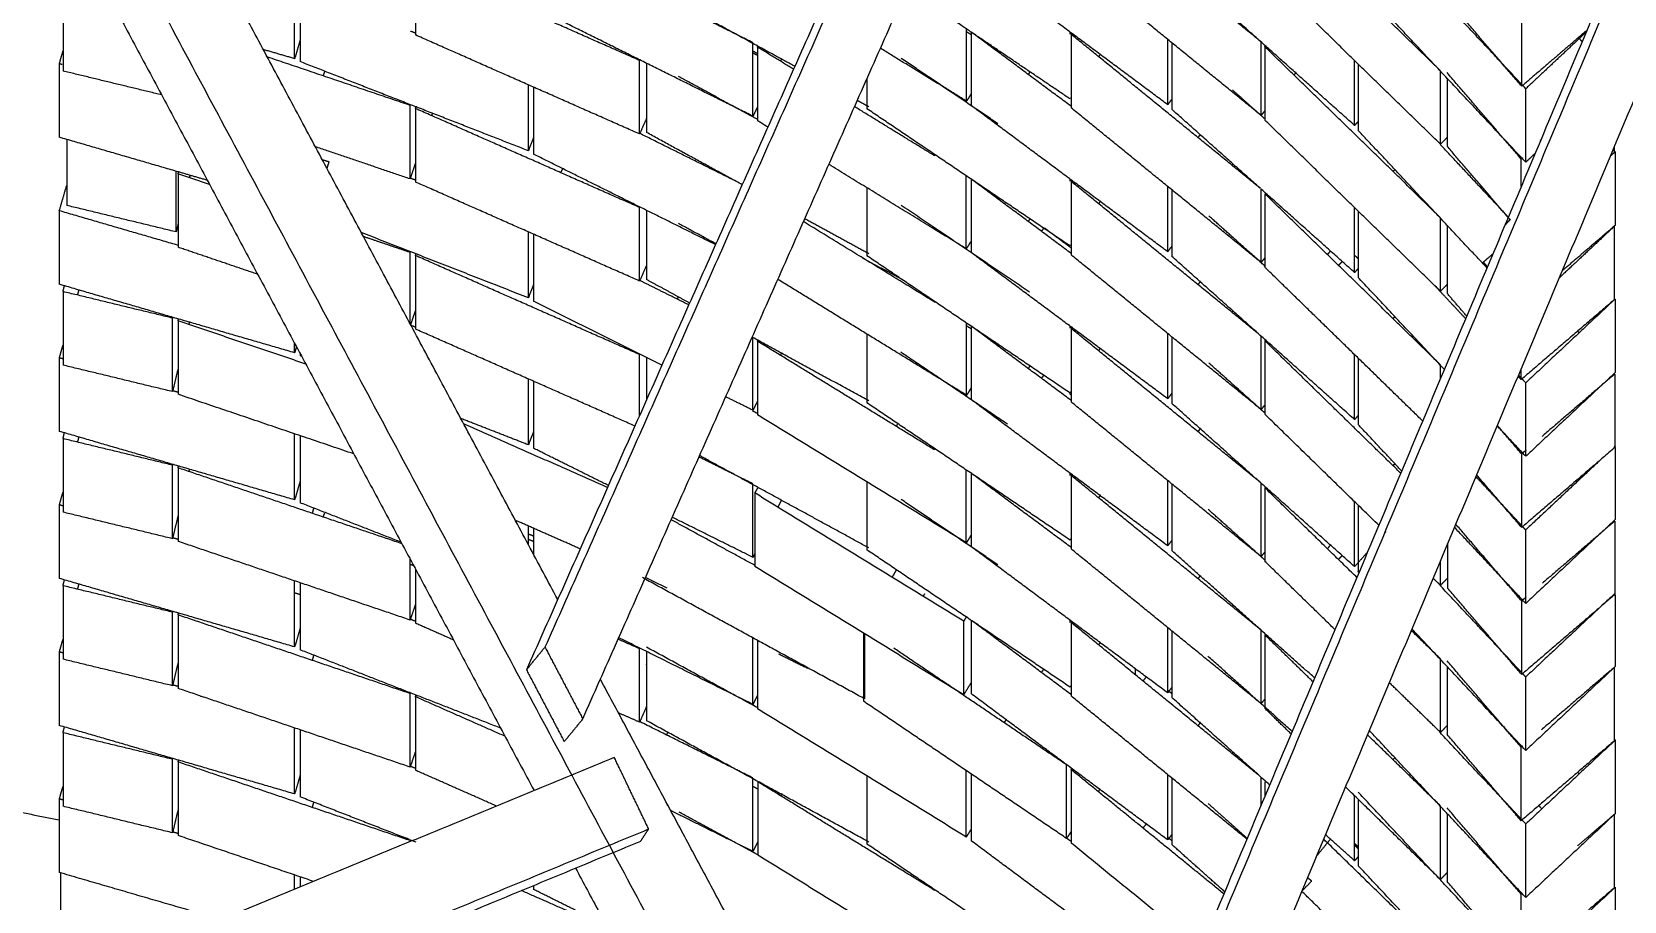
# Model space of a CAD drawing. Header units: millimetres. Extents: x 507.9 to 541, y 40.2 to 69.3.
# Drawn here: x 516.027 to 517.327, y 47.672 to 48.381 of the extents above; entities that cross this region are included whole.
import ezdxf

# ---------------------------------------------------------------- set-up
doc = ezdxf.new("R2010")
doc.units = ezdxf.units.MM
doc.layers.add('Make2D$Visible$Curves', color=7, linetype='Continuous', true_color=0x000000)

msp = doc.modelspace()

# ---------------------------------------------------------------- linework, layer by layer
at = {"layer": 'Make2D$Visible$Curves', "color": 18, "lineweight": -3, "true_color": 0x000000}
for points in [[(517.88894, 48.23573), (517.55527, 49.08822), (517.2216, 49.94071)], [(517.25416, 49.9427), (517.59285, 49.07708), (517.93154, 48.21146)], [(517.85553, 48.25064), (517.53086, 49.08013), (517.20619, 49.90962)], [(516.87486, 48.84277), (516.66053, 48.36086), (516.4462, 47.87895)], [(516.85993, 48.82469), (516.6455, 48.34255), (516.43107, 47.86041)], [(516.47704, 47.82037), (516.69748, 48.31706), (516.91791, 48.81375)], [(516.4566, 47.9178), (516.26509, 48.27551), (516.07359, 48.63321)], [(517.37052, 48.54102), (517.09604, 47.88822), (516.82156, 47.23543)], [(517.42539, 45.98647), (516.74688, 47.25382), (516.06837, 48.52118)], [(517.35526, 48.52217), (517.08078, 47.86938), (516.8063, 47.21658)], [(516.85304, 47.17748), (517.13323, 47.84494), (517.41342, 48.5124)], [(517.03057, 48.37283), (516.95302, 48.43597), (516.87548, 48.49911)], [(517.17665, 48.34963), (517.10518, 48.41928), (517.03371, 48.48893)], [(517.24655, 48.33465), (517.17818, 48.40763), (517.10981, 48.4806)], [(516.06624, 48.45495), (516.25175, 48.10843), (516.43727, 47.76192)], [(516.95436, 48.32161), (516.87413, 48.38131), (516.7939, 48.441)], [(516.34047, 48.4385), (516.34047, 48.4085), (516.34047, 48.3785)], [(516.52341, 48.35769), (516.43194, 48.39809), (516.34047, 48.4385)], [(517.03057, 48.31283), (516.95302, 48.37597), (516.87548, 48.43911)], [(517.10685, 48.30465), (517.03226, 48.37125), (516.95766, 48.43785)], [(517.17695, 48.28935), (517.10533, 48.35914), (517.03371, 48.42893)], [(516.6159, 48.37221), (516.56997, 48.39505), (516.52403, 48.41789)], [(516.62, 48.36928), (516.57454, 48.39409), (516.52908, 48.41891)], [(516.87467, 48.3263), (516.80809, 48.37129), (516.74151, 48.41628)], [(517.24655, 48.27465), (517.17818, 48.34763), (517.10981, 48.4206)], [(516.0529, 48.40908), (516.0529, 48.37908), (516.0529, 48.34908)], [(516.24193, 48.35914), (516.24193, 48.38617), (516.24193, 48.4132)], [(516.24634, 48.41151), (516.24634, 48.38414), (516.24634, 48.35677)], [(517.24322, 48.33663), (517.21297, 48.37188), (517.18273, 48.40712)], [(516.6159, 48.31221), (516.52636, 48.35673), (516.43682, 48.40126)], [(517.24322, 48.33663), (517.24322, 48.36663), (517.24322, 48.39663)], [(516.34072, 48.37991), (516.33872, 48.38069), (516.33672, 48.38147)], [(516.52341, 48.29769), (516.43194, 48.33809), (516.34047, 48.3785)], [(516.79027, 48.32446), (516.79027, 48.35389), (516.79027, 48.38333)], [(516.79027, 48.38117), (516.79209, 48.38005), (516.7939, 48.37894)], [(516.7939, 48.381), (516.7939, 48.351), (516.7939, 48.321)], [(516.87548, 48.3203), (516.83469, 48.35065), (516.7939, 48.381)], [(516.87467, 48.37911), (516.87467, 48.38), (516.87467, 48.3809)], [(516.87548, 48.37911), (516.87578, 48.37948), (516.87608, 48.37985)], [(516.87548, 48.37911), (516.87548, 48.34911), (516.87548, 48.31911)], [(517.02955, 48.25366), (516.95252, 48.31638), (516.87548, 48.37911)], [(517.29654, 48.38239), (517.26988, 48.35951), (517.24322, 48.33663)], [(517.29606, 48.38104), (517.27131, 48.35784), (517.24655, 48.33465)], [(517.28953, 48.37638), (517.29103, 48.37463), (517.29252, 48.37289)], [(516.04989, 48.35502), (516.05141, 48.36025), (516.05293, 48.36547)], [(516.24193, 48.35914), (516.22913, 48.36287), (516.21633, 48.36659)], [(516.24634, 48.37431), (516.24413, 48.36672), (516.24193, 48.35914)], [(516.6159, 48.31221), (516.6159, 48.34186), (516.6159, 48.37151)], [(516.6159, 48.36544), (516.61775, 48.36444), (516.61959, 48.36343)], [(516.6159, 48.36389), (516.61751, 48.36309), (516.61911, 48.3623)], [(516.61959, 48.36861), (516.61979, 48.36894), (516.62, 48.36928)], [(516.61959, 48.36861), (516.61959, 48.33861), (516.61959, 48.30861)], [(516.64905, 48.35052), (516.63432, 48.35957), (516.61959, 48.36861)], [(516.65008, 48.35285), (516.63519, 48.36099), (516.62029, 48.36912)], [(516.79027, 48.32446), (516.7551, 48.34605), (516.71992, 48.36764)], [(516.81582, 48.36607), (516.81561, 48.36573), (516.8154, 48.36539)], [(516.8993, 48.36276), (516.89865, 48.36179), (516.89799, 48.36081)], [(516.95436, 48.32161), (516.95436, 48.34825), (516.95436, 48.37489)], [(516.95766, 48.37219), (516.95766, 48.34502), (516.95766, 48.31785)], [(517.03057, 48.31283), (517.03057, 48.34283), (517.03057, 48.37283)], [(517.03371, 48.36893), (517.03405, 48.36927), (517.03438, 48.36961)], [(517.03371, 48.36893), (517.03371, 48.33893), (517.03371, 48.30893)], [(517.17695, 48.22935), (517.10533, 48.29914), (517.03371, 48.36893)], [(517.21141, 48.37271), (517.21166, 48.37293), (517.21192, 48.37315)], [(516.05222, 48.35435), (516.05106, 48.35468), (516.04989, 48.35502)], [(516.04989, 48.35502), (516.04989, 48.32502), (516.04989, 48.29502)], [(516.33616, 48.32106), (516.27806, 48.34075), (516.21997, 48.36045)], [(516.43264, 48.28401), (516.33949, 48.32039), (516.24634, 48.35677)], [(516.52341, 48.29769), (516.52341, 48.32769), (516.52341, 48.35769)], [(516.52908, 48.3556), (516.52908, 48.32725), (516.52908, 48.29891)], [(516.6391, 48.35885), (516.63869, 48.35803), (516.63828, 48.35722)], [(516.81585, 48.30605), (516.77642, 48.33269), (516.73699, 48.35933)], [(517.10685, 48.30465), (517.10685, 48.33115), (517.10685, 48.35765)], [(517.10981, 48.35477), (517.10981, 48.32769), (517.10981, 48.3006)], [(516.13335, 48.32959), (516.09313, 48.33933), (516.0529, 48.34908)], [(516.26522, 48.34511), (516.26594, 48.34697), (516.26667, 48.34883)], [(516.43264, 48.28401), (516.43264, 48.3109), (516.43264, 48.33778)], [(516.61975, 48.30941), (516.58744, 48.32705), (516.55513, 48.34469)], [(516.70895, 48.34292), (516.70895, 48.3306), (516.70895, 48.31827)], [(516.84189, 48.34845), (516.84137, 48.34761), (516.84085, 48.34676)], [(517.05908, 48.34785), (517.05839, 48.347), (517.05769, 48.34614)], [(517.17695, 48.28935), (517.17695, 48.31914), (517.17695, 48.34894)], [(517.24281, 48.27727), (517.21256, 48.31251), (517.18232, 48.34775)], [(517.18232, 48.34321), (517.18232, 48.31548), (517.18232, 48.28775)], [(516.43682, 48.33618), (516.43682, 48.30872), (516.43682, 48.28126)], [(516.71047, 48.31989), (516.70574, 48.32247), (516.70102, 48.32505)], [(516.79413, 48.33074), (516.7922, 48.3276), (516.79027, 48.32446)], [(516.87554, 48.3276), (516.87524, 48.32714), (516.87493, 48.32668)], [(516.95766, 48.32605), (516.95601, 48.32383), (516.95436, 48.32161)], [(517.03371, 48.30995), (517.02052, 48.32173), (517.00732, 48.33351)], [(517.24655, 48.27465), (517.24655, 48.30465), (517.24655, 48.33465)], [(516.33616, 48.26106), (516.33616, 48.29106), (516.33616, 48.32106)], [(516.34047, 48.3185), (516.34087, 48.31941), (516.34127, 48.32032)], [(516.34047, 48.3185), (516.34047, 48.2885), (516.34047, 48.2585)], [(516.52341, 48.23769), (516.43194, 48.27809), (516.34047, 48.3185)], [(516.35431, 48.3146), (516.35398, 48.31364), (516.35366, 48.31267)], [(516.61959, 48.31962), (516.61775, 48.31591), (516.6159, 48.31221)], [(516.76415, 48.27987), (516.73146, 48.29993), (516.69878, 48.32)], [(516.87467, 48.2063), (516.79181, 48.26229), (516.70895, 48.31827)], [(516.95436, 48.20161), (516.87413, 48.26131), (516.7939, 48.321)], [(517.02955, 48.19366), (516.95252, 48.25638), (516.87548, 48.31911)], [(517.03021, 48.25308), (516.99393, 48.28546), (516.95766, 48.31785)], [(517.03376, 48.31674), (517.03216, 48.31479), (517.03057, 48.31283)], [(516.52908, 48.3105), (516.52625, 48.30409), (516.52341, 48.29769)], [(516.60153, 48.25936), (516.56261, 48.27871), (516.52369, 48.29806)], [(516.60714, 48.2563), (516.56811, 48.2776), (516.52908, 48.29891)], [(516.62809, 48.30339), (516.62384, 48.306), (516.61959, 48.30861)], [(517.17695, 48.16935), (517.10533, 48.23914), (517.03371, 48.30893)], [(517.10991, 48.30807), (517.10838, 48.30636), (517.10685, 48.30465)], [(517.215, 48.18833), (517.16241, 48.24446), (517.10981, 48.3006)], [(516.14716, 48.26672), (516.09853, 48.28087), (516.04989, 48.29502)], [(516.0559, 48.29327), (516.0559, 48.26634), (516.0559, 48.2394)], [(516.33616, 48.26106), (516.29747, 48.27417), (516.25878, 48.28729)], [(516.43682, 48.29473), (516.43473, 48.28937), (516.43264, 48.28401)], [(516.98086, 48.29723), (516.98008, 48.29618), (516.9793, 48.29514)], [(517.23234, 48.22983), (517.20454, 48.25949), (517.17675, 48.28916)], [(517.18255, 48.29509), (517.17975, 48.29222), (517.17695, 48.28935)], [(517.23408, 48.22743), (517.2082, 48.25759), (517.18232, 48.28775)], [(517.25821, 48.29288), (517.25842, 48.29263), (517.25864, 48.29238)], [(517.31787, 48.28479), (517.3187, 48.28391), (517.31953, 48.28302)], [(517.3187, 48.28675), (517.3187, 48.28457), (517.3187, 48.28239)], [(516.26489, 48.27661), (516.26738, 48.27588), (516.26987, 48.27516)], [(516.26987, 48.27516), (516.26906, 48.27238), (516.26825, 48.2696)], [(516.34053, 48.27396), (516.33835, 48.26751), (516.33616, 48.26106)], [(516.58539, 48.20738), (516.5111, 48.24432), (516.43682, 48.28126)], [(516.79003, 48.20398), (516.73405, 48.23834), (516.67807, 48.27271)], [(516.7644, 48.28034), (516.76455, 48.28056), (516.7647, 48.28078)], [(517.00767, 48.27326), (517.0073, 48.27277), (517.00694, 48.27228)], [(517.24384, 48.27815), (517.24332, 48.27771), (517.24281, 48.27727)], [(517.24281, 48.25473), (517.24281, 48.266), (517.24281, 48.27727)], [(517.25419, 48.28181), (517.25037, 48.27823), (517.24655, 48.27465)], [(517.3187, 48.28239), (517.31725, 48.28115), (517.3158, 48.27991)], [(517.31953, 48.28302), (517.31915, 48.28267), (517.31877, 48.28231)], [(517.31953, 48.28302), (517.31953, 48.25302), (517.31953, 48.22302)], [(516.14523, 48.21776), (516.14523, 48.24252), (516.14523, 48.26728)], [(516.14675, 48.26526), (516.14696, 48.2659), (516.14718, 48.26653)], [(516.14675, 48.26526), (516.14675, 48.23526), (516.14675, 48.20526)], [(516.17245, 48.25655), (516.1596, 48.26091), (516.14675, 48.26526)], [(516.17071, 48.25987), (516.15905, 48.26326), (516.14739, 48.26665)], [(516.15644, 48.26402), (516.15623, 48.26314), (516.15602, 48.26226)], [(516.34047, 48.26001), (516.33844, 48.2608), (516.33641, 48.26159)], [(516.45929, 48.26644), (516.46006, 48.26798), (516.46082, 48.26953)], [(516.79003, 48.20398), (516.79003, 48.23373), (516.79003, 48.26349)], [(516.7939, 48.261), (516.7939, 48.231), (516.7939, 48.201)], [(516.87548, 48.2003), (516.83469, 48.23065), (516.7939, 48.261)], [(516.87467, 48.25911), (516.87467, 48.26), (516.87467, 48.2609)], [(516.87548, 48.25911), (516.87578, 48.25948), (516.87608, 48.25985)], [(516.87548, 48.25911), (516.87548, 48.22911), (516.87548, 48.19911)], [(517.02955, 48.13366), (516.95252, 48.19638), (516.87548, 48.25911)], [(517.01682, 48.2641), (517.01712, 48.26444), (517.01742, 48.26478)], [(517.13836, 48.26735), (517.13923, 48.26816), (517.14009, 48.26897)], [(516.04989, 48.23502), (516.0529, 48.24537), (516.05591, 48.25572)], [(516.52341, 48.17769), (516.43194, 48.21809), (516.34047, 48.2585)], [(516.70895, 48.25375), (516.70895, 48.22601), (516.70895, 48.19827)], [(516.81586, 48.24604), (516.81563, 48.24567), (516.81541, 48.24531)], [(516.95436, 48.20161), (516.95436, 48.22825), (516.95436, 48.25489)], [(516.95766, 48.25238), (516.95766, 48.22511), (516.95766, 48.19785)], [(517.03057, 48.19283), (517.03057, 48.22277), (517.03057, 48.25271)], [(517.10685, 48.18465), (517.06879, 48.21863), (517.03072, 48.25262)], [(517.03371, 48.24893), (517.03371, 48.21893), (517.03371, 48.18893)], [(517.17695, 48.10935), (517.10533, 48.17914), (517.03371, 48.24893)], [(517.85615, 48.25209), (517.50732, 47.43188), (517.15849, 46.61167)], [(516.14694, 48.20678), (516.09842, 48.2209), (516.04989, 48.23502)], [(516.04989, 48.23502), (516.04989, 48.20502), (516.04989, 48.17502)], [(516.14523, 48.21776), (516.10057, 48.22858), (516.0559, 48.2394)], [(516.52341, 48.17842), (516.52341, 48.20805), (516.52341, 48.23769)], [(516.52908, 48.23538), (516.52908, 48.20715), (516.52908, 48.17891)], [(516.84155, 48.16868), (516.78927, 48.20401), (516.73699, 48.23933)], [(516.89946, 48.24299), (516.8988, 48.24201), (516.89814, 48.24104)], [(517.10685, 48.18465), (517.10685, 48.21115), (517.10685, 48.23765)], [(517.10981, 48.23477), (517.10981, 48.20769), (517.10981, 48.1806)], [(517.84091, 48.23331), (517.49208, 47.4131), (517.14326, 46.59288)], [(516.14675, 48.224), (516.14599, 48.22088), (516.14523, 48.21776)], [(516.58567, 48.20802), (516.57039, 48.21635), (516.55512, 48.22469)], [(516.76453, 48.16026), (516.71084, 48.19322), (516.65714, 48.22618)], [(516.71047, 48.19989), (516.68431, 48.21417), (516.65815, 48.22845)], [(516.84185, 48.22848), (516.84126, 48.22751), (516.84066, 48.22654)], [(516.85147, 48.21837), (516.85244, 48.21967), (516.85341, 48.22098)], [(516.8536, 48.22123), (516.86453, 48.21309), (516.87547, 48.20495)], [(517.03371, 48.18995), (517.01083, 48.21038), (516.98795, 48.23081)], [(517.17695, 48.16935), (517.17695, 48.19914), (517.17695, 48.22894)], [(517.18232, 48.22321), (517.18232, 48.19548), (517.18232, 48.16775)], [(517.18983, 46.55359), (517.54443, 47.38844), (517.89904, 48.22329)], [(517.23391, 48.2278), (517.23178, 48.22561), (517.22964, 48.22342)], [(517.31953, 48.22302), (517.29679, 48.20172), (517.27406, 48.18042)], [(517.3187, 48.22239), (517.29763, 48.20431), (517.27657, 48.18624)], [(517.3187, 48.22239), (517.3187, 48.19239), (517.3187, 48.16239)], [(516.43264, 48.16401), (516.36445, 48.19064), (516.29627, 48.21727)], [(516.33616, 48.20106), (516.31724, 48.20747), (516.29831, 48.21389)], [(516.43264, 48.16401), (516.43264, 48.1909), (516.43264, 48.21778)], [(516.43682, 48.21593), (516.43682, 48.1886), (516.43682, 48.16126)], [(516.79398, 48.21041), (516.79201, 48.20719), (516.79003, 48.20398)], [(516.8757, 48.20782), (516.87538, 48.20735), (516.87506, 48.20688)], [(516.21189, 48.18318), (516.17932, 48.19422), (516.14675, 48.20526)], [(516.33616, 48.14276), (516.33616, 48.17191), (516.33616, 48.20106)], [(516.34047, 48.1985), (516.34075, 48.19914), (516.34104, 48.19979)], [(516.34047, 48.1985), (516.34047, 48.1685), (516.34047, 48.1385)], [(516.52341, 48.11769), (516.43194, 48.15809), (516.34047, 48.1985)], [(516.70517, 48.19671), (516.72102, 48.18807), (516.73686, 48.17942)], [(516.87467, 48.0863), (516.79181, 48.14229), (516.70895, 48.19827)], [(516.95436, 48.08161), (516.87413, 48.14131), (516.7939, 48.201)], [(517.03057, 48.07283), (516.95302, 48.13597), (516.87548, 48.19911)], [(516.95751, 48.20585), (516.95593, 48.20373), (516.95436, 48.20161)], [(517.10685, 48.06465), (517.03226, 48.13125), (516.95766, 48.19785)], [(517.03367, 48.19664), (517.03212, 48.19474), (517.03057, 48.19283)], [(517.08711, 48.20227), (517.08594, 48.20084), (517.08478, 48.19941)], [(517.10685, 48.1987), (517.10833, 48.19738), (517.10981, 48.19606)], [(517.21221, 48.1934), (517.21609, 48.19673), (517.21996, 48.20006)], [(516.52915, 48.19066), (516.52628, 48.18417), (516.52341, 48.17769)], [(517.16241, 48.06352), (517.09806, 48.12622), (517.03371, 48.18893)], [(517.09382, 48.19061), (517.09533, 48.19216), (517.09684, 48.19371)], [(517.10981, 48.18796), (517.10833, 48.1863), (517.10685, 48.18465)], [(517.2153, 48.18932), (517.21364, 48.19126), (517.21197, 48.1932)], [(516.24193, 48.11914), (516.14591, 48.14708), (516.04989, 48.17502)], [(516.0529, 48.16908), (516.05347, 48.17145), (516.05405, 48.17381)], [(516.0529, 48.16908), (516.0529, 48.13908), (516.0529, 48.10908)], [(516.14223, 48.14744), (516.09757, 48.15826), (516.0529, 48.16908)], [(516.06478, 48.1662), (516.06539, 48.16827), (516.06599, 48.17034)], [(516.43682, 48.17473), (516.43473, 48.16937), (516.43264, 48.16401)], [(516.56365, 48.15819), (516.54387, 48.16803), (516.52409, 48.17786)], [(516.5642, 48.15974), (516.54664, 48.16932), (516.52908, 48.17891)], [(516.79027, 48.08446), (516.71324, 48.13174), (516.63622, 48.17903)], [(516.90492, 48.17526), (516.90499, 48.17535), (516.90506, 48.17544)], [(516.981, 48.17741), (516.98006, 48.17616), (516.97913, 48.1749)], [(517.1801, 48.10558), (517.14495, 48.14309), (517.10981, 48.1806)], [(517.19751, 48.147), (517.18506, 48.16029), (517.17261, 48.17357)], [(517.18236, 48.1749), (517.17965, 48.17212), (517.17695, 48.16935)], [(517.19837, 48.14905), (517.19035, 48.1584), (517.18232, 48.16775)], [(516.54168, 48.10912), (516.48925, 48.13519), (516.43682, 48.16126)], [(516.55426, 48.16318), (516.55469, 48.16394), (516.55512, 48.16469)], [(517.3187, 48.16239), (517.28075, 48.12983), (517.24281, 48.09727)], [(517.31953, 48.16302), (517.28304, 48.12884), (517.24655, 48.09465)], [(517.31953, 48.16302), (517.31953, 48.13302), (517.31953, 48.10302)], [(516.14239, 48.14811), (516.14231, 48.14777), (516.14223, 48.14744)], [(516.14223, 48.08744), (516.14223, 48.11744), (516.14223, 48.14744)], [(516.14675, 48.14526), (516.14701, 48.14603), (516.14727, 48.1468)], [(516.14675, 48.14526), (516.14675, 48.11526), (516.14675, 48.08526)], [(516.25094, 48.10995), (516.19884, 48.12761), (516.14675, 48.14526)], [(516.15597, 48.14415), (516.15575, 48.14322), (516.15552, 48.14229)], [(516.33644, 48.14188), (516.33639, 48.14174), (516.33634, 48.1416)], [(516.34041, 48.15359), (516.33854, 48.14806), (516.33666, 48.14254)], [(516.79027, 48.08446), (516.79027, 48.11389), (516.79027, 48.14333)], [(517.00781, 48.15345), (517.00745, 48.15297), (517.0071, 48.15249)], [(517.13817, 48.14717), (517.13898, 48.14793), (517.1398, 48.1487)], [(516.34047, 48.14001), (516.33859, 48.14074), (516.33671, 48.14148)], [(516.51972, 48.05932), (516.43009, 48.09891), (516.34047, 48.1385)], [(516.71047, 48.07989), (516.66289, 48.10586), (516.6153, 48.13184)], [(516.6159, 48.07221), (516.6159, 48.10186), (516.6159, 48.13151)], [(516.61957, 48.12862), (516.61977, 48.12895), (516.61998, 48.12929)], [(516.70895, 48.13453), (516.70895, 48.1064), (516.70895, 48.07827)], [(516.79027, 48.14117), (516.79209, 48.14005), (516.7939, 48.13894)], [(516.7939, 48.141), (516.7939, 48.111), (516.7939, 48.081)], [(516.87548, 48.0803), (516.83469, 48.11065), (516.7939, 48.141)], [(516.80974, 48.12922), (516.8128, 48.12734), (516.81586, 48.12546)], [(516.87467, 48.13911), (516.87467, 48.14), (516.87467, 48.1409)], [(516.87548, 48.13911), (516.87593, 48.13966), (516.87638, 48.14021)], [(516.87548, 48.13911), (516.87548, 48.10911), (516.87548, 48.07911)], [(517.02955, 48.01366), (516.95252, 48.07638), (516.87548, 48.13911)], [(516.95436, 48.08161), (516.95436, 48.10845), (516.95436, 48.13529)], [(516.95766, 48.13179), (516.95766, 48.10482), (516.95766, 48.07785)], [(517.03057, 48.07283), (517.03057, 48.10283), (517.03057, 48.13283)], [(517.03371, 48.12893), (517.03398, 48.1292), (517.03424, 48.12947)], [(517.03371, 48.12893), (517.03371, 48.09893), (517.03371, 48.06893)], [(517.14451, 48.02095), (517.08911, 48.07494), (517.03371, 48.12893)], [(517.28897, 48.13688), (517.2896, 48.13614), (517.29023, 48.1354)], [(516.04989, 48.11502), (516.0514, 48.12019), (516.0529, 48.12535)], [(516.24193, 48.11914), (516.24193, 48.12296), (516.24193, 48.12678)], [(516.24337, 48.12409), (516.24265, 48.12162), (516.24193, 48.11914)], [(516.24634, 48.11854), (516.24634, 48.11765), (516.24634, 48.11677)], [(516.24754, 48.1163), (516.24694, 48.11653), (516.24634, 48.11677)], [(516.52341, 48.06804), (516.52341, 48.09286), (516.52341, 48.11769)], [(516.61957, 48.12862), (516.61957, 48.09862), (516.61957, 48.06862)], [(516.76412, 48.03988), (516.69184, 48.08425), (516.61957, 48.12862)], [(516.6391, 48.11885), (516.63871, 48.11808), (516.63833, 48.11731)], [(516.82353, 48.06086), (516.78007, 48.09022), (516.73662, 48.11958)], [(516.81603, 48.12641), (516.81581, 48.12606), (516.81559, 48.1257)], [(516.89929, 48.12274), (516.89863, 48.12177), (516.89797, 48.12079)], [(517.10685, 48.06465), (517.10685, 48.09115), (517.10685, 48.11765)], [(516.0529, 48.11415), (516.0514, 48.11459), (516.04989, 48.11502)], [(516.04989, 48.11502), (516.04989, 48.08502), (516.04989, 48.05502)], [(516.14223, 48.08744), (516.09757, 48.09826), (516.0529, 48.10908)], [(516.14675, 48.1061), (516.14449, 48.09677), (516.14223, 48.08744)], [(516.52908, 48.11538), (516.52908, 48.09809), (516.52908, 48.0808)], [(516.84187, 48.10846), (516.84132, 48.10757), (516.84078, 48.10667)], [(517.02955, 48.07366), (517.00876, 48.09223), (516.98796, 48.11079)], [(517.10981, 48.11477), (517.10981, 48.08769), (517.10981, 48.0606)], [(517.17695, 48.0981), (517.17695, 48.10352), (517.17695, 48.10894)], [(517.24281, 48.09727), (517.24281, 48.10162), (517.24281, 48.10598)], [(517.31953, 48.10302), (517.28304, 48.06884), (517.24655, 48.03465)], [(516.43264, 48.04401), (516.43264, 48.0709), (516.43264, 48.09778)], [(516.43682, 48.09566), (516.43682, 48.06846), (516.43682, 48.04126)], [(516.79407, 48.09064), (516.79217, 48.08755), (516.79027, 48.08446)], [(516.85163, 48.09858), (516.85247, 48.09971), (516.85331, 48.10084)], [(517.24281, 48.09727), (517.24158, 48.0987), (517.24035, 48.10013)], [(517.24655, 48.09465), (517.24362, 48.09778), (517.24068, 48.10092)], [(517.24655, 48.03465), (517.24655, 48.06465), (517.24655, 48.09465)], [(517.31911, 48.10176), (517.28946, 48.07632), (517.25982, 48.05088)], [(517.31911, 48.10176), (517.31911, 48.07176), (517.31911, 48.04176)], [(516.14675, 48.08684), (516.1446, 48.08746), (516.14244, 48.08809)], [(516.29019, 48.03664), (516.21847, 48.06095), (516.14675, 48.08526)], [(516.6159, 48.07221), (516.60493, 48.07767), (516.59395, 48.08313)], [(516.61957, 48.07958), (516.61774, 48.07589), (516.6159, 48.07221)], [(516.87467, 47.9663), (516.79181, 48.02229), (516.70895, 48.07827)], [(516.95436, 47.96161), (516.87413, 48.02131), (516.7939, 48.081)], [(516.87431, 48.08582), (516.87489, 48.08538), (516.87548, 48.08495)], [(516.87553, 48.08758), (516.8751, 48.08694), (516.87467, 48.0863)], [(516.87502, 48.08675), (516.87525, 48.0866), (516.87548, 48.08644)], [(517.03057, 47.95283), (516.95302, 48.01597), (516.87548, 48.07911)], [(516.95786, 48.08632), (516.95611, 48.08397), (516.95436, 48.08161)], [(517.03424, 48.00947), (516.99595, 48.04366), (516.95766, 48.07785)], [(516.43264, 48.04401), (516.40507, 48.05478), (516.3775, 48.06555)], [(516.61906, 48.06979), (516.61733, 48.07073), (516.61561, 48.07167)], [(516.79001, 47.96399), (516.70479, 48.0163), (516.61957, 48.06862)], [(517.03345, 48.07018), (517.03199, 48.07148), (517.03053, 48.07279)], [(517.03371, 48.07669), (517.03214, 48.07476), (517.03057, 48.07283)], [(517.12662, 47.97839), (517.08016, 48.02366), (517.03371, 48.06893)], [(517.03408, 48.06962), (517.03401, 48.06968), (517.03393, 48.06975)], [(517.10981, 48.06796), (517.10833, 48.0663), (517.10685, 48.06465)], [(516.24193, 47.99914), (516.14591, 48.02708), (516.04989, 48.05502)], [(516.0529, 48.04908), (516.05346, 48.05137), (516.05401, 48.05367)], [(516.24193, 47.99914), (516.24193, 48.02607), (516.24193, 48.053)], [(516.24634, 48.05158), (516.24634, 48.02418), (516.24634, 47.99677)], [(516.49726, 48.00924), (516.43857, 48.03516), (516.37989, 48.06108)], [(516.43682, 48.05473), (516.43473, 48.04937), (516.43264, 48.04401)], [(516.73364, 48.06062), (516.73324, 48.05992), (516.73283, 48.05921)], [(516.981, 48.05742), (516.98005, 48.05614), (516.97909, 48.05486)], [(517.14527, 48.02276), (517.12754, 48.04168), (517.10981, 48.0606)], [(517.24322, 48.03663), (517.23331, 48.04818), (517.2234, 48.05973)], [(517.24655, 48.03465), (517.23501, 48.04697), (517.22347, 48.05929)], [(516.0529, 48.04908), (516.0529, 48.01908), (516.0529, 47.98908)], [(516.14223, 48.02744), (516.09757, 48.03826), (516.0529, 48.04908)], [(516.06478, 48.0462), (516.06542, 48.04837), (516.06605, 48.05054)], [(516.49834, 48.01067), (516.46758, 48.02596), (516.43682, 48.04126)], [(516.76439, 48.04032), (516.76466, 48.04072), (516.76494, 48.04113)], [(517.31911, 48.04176), (517.28116, 48.0092), (517.24322, 47.97663)], [(517.24675, 48.03966), (517.24498, 48.03815), (517.24322, 48.03663)], [(517.31953, 48.04302), (517.3191, 48.04262), (517.31867, 48.04222)], [(517.31915, 48.04342), (517.31934, 48.04322), (517.31953, 48.04302)], [(517.31953, 48.04186), (517.31953, 48.01244), (517.31953, 47.98302)], [(516.14249, 48.0285), (516.14236, 48.02797), (516.14223, 48.02744)], [(516.14223, 47.96744), (516.14223, 47.99744), (516.14223, 48.02744)], [(516.14675, 48.02526), (516.14706, 48.02619), (516.14738, 48.02712)], [(516.14675, 48.02526), (516.14675, 47.99526), (516.14675, 47.96526)], [(516.32947, 47.96333), (516.23811, 47.9943), (516.14675, 48.02526)], [(516.6159, 48.01221), (516.5939, 48.02315), (516.57189, 48.03409)], [(516.71047, 47.95989), (516.64147, 47.99755), (516.57247, 48.03522)], [(517.00764, 48.03322), (517.00735, 48.03284), (517.00706, 48.03245)], [(517.13835, 48.02734), (517.13912, 48.02806), (517.13988, 48.02878)], [(517.24322, 47.97663), (517.24322, 48.00663), (517.24322, 48.03663)], [(517.30829, 48.03249), (517.27742, 48.00357), (517.24655, 47.97465)], [(516.15583, 48.02355), (516.1557, 48.02302), (516.15557, 48.02248)], [(516.24634, 48.01431), (516.24413, 48.00672), (516.24193, 47.99914)], [(516.6159, 47.95221), (516.6159, 47.98221), (516.6159, 48.01221)], [(516.70895, 48.01375), (516.70895, 47.98601), (516.70895, 47.95827)], [(516.79001, 47.96399), (516.79001, 47.99374), (516.79001, 48.0235)], [(516.7939, 48.02088), (516.7939, 47.99094), (516.7939, 47.961)], [(516.87548, 47.9603), (516.83481, 47.99056), (516.79414, 48.02083)], [(516.87467, 48.01911), (516.87467, 48.02007), (516.87467, 48.02103)], [(516.87548, 48.01911), (516.87578, 48.01948), (516.87608, 48.01985)], [(516.87548, 48.01911), (516.87548, 47.98911), (516.87548, 47.95911)], [(517.02997, 47.89332), (516.95272, 47.95621), (516.87548, 48.01911)], [(516.95436, 47.96161), (516.95436, 47.98813), (516.95436, 48.01464)], [(516.95766, 48.01219), (516.95766, 47.98502), (516.95766, 47.95785)], [(517.03057, 47.95336), (517.03057, 47.98309), (517.03057, 48.01283)], [(517.24655, 47.97465), (517.22623, 47.99635), (517.2059, 48.01805)], [(517.24322, 47.97663), (517.22485, 47.99804), (517.20648, 48.01944)], [(517.21168, 48.01196), (517.2121, 48.01232), (517.21252, 48.01269)], [(517.28945, 48.01631), (517.2898, 48.0159), (517.29015, 48.0155)], [(516.04989, 47.99502), (516.0514, 48.00019), (516.0529, 48.00535)], [(516.61745, 48.00473), (516.6187, 48.00677), (516.61994, 48.0088)], [(516.61745, 48.00473), (516.61745, 47.97473), (516.61745, 47.94473)], [(516.78789, 47.9001), (516.70267, 47.95242), (516.61745, 48.00473)], [(516.63916, 47.99899), (516.63772, 47.99608), (516.63627, 47.99317)], [(516.81574, 47.94612), (516.77636, 47.97273), (516.73699, 47.99933)], [(516.81589, 48.00613), (516.81564, 48.00573), (516.8154, 48.00533)], [(516.89939, 48.00289), (516.89876, 48.00196), (516.89813, 48.00102)], [(517.03371, 48.00893), (517.03408, 48.0093), (517.03444, 48.00968)], [(517.03371, 48.00893), (517.03371, 47.97893), (517.03371, 47.94893)], [(517.10894, 47.93562), (517.07133, 47.97227), (517.03371, 48.00893)], [(517.10685, 47.94465), (517.07071, 47.97692), (517.03457, 48.00919)], [(516.05321, 47.99406), (516.05155, 47.99454), (516.04989, 47.99502)], [(516.04989, 47.99502), (516.04989, 47.96502), (516.04989, 47.93502)], [(516.14223, 47.96744), (516.09757, 47.97826), (516.0529, 47.98908)], [(516.14684, 47.98646), (516.14454, 47.97695), (516.14223, 47.96744)], [(516.32883, 47.96455), (516.28759, 47.98066), (516.24634, 47.99677)], [(516.25746, 47.99252), (516.25686, 47.99046), (516.25626, 47.9884)], [(516.26539, 47.98554), (516.26594, 47.98695), (516.26649, 47.98836)], [(517.02927, 47.95391), (517.00837, 47.97257), (516.98747, 47.99123)], [(517.10685, 47.94465), (517.10685, 47.9712), (517.10685, 47.99775)], [(517.10981, 47.99477), (517.10981, 47.96769), (517.10981, 47.9406)], [(516.47496, 47.95909), (516.44846, 47.97079), (516.42196, 47.9825)], [(516.43264, 47.96255), (516.43264, 47.97017), (516.43264, 47.97778)], [(516.43682, 47.97593), (516.43682, 47.96534), (516.43682, 47.95474)], [(516.61732, 47.94569), (516.58325, 47.96429), (516.54917, 47.98289)], [(516.6159, 47.95221), (516.58299, 47.96858), (516.55008, 47.98494)], [(517.13216, 47.97299), (517.13184, 47.97263), (517.13151, 47.97227)], [(517.24655, 47.91465), (517.21753, 47.94563), (517.1885, 47.97661)], [(517.24322, 47.91663), (517.21639, 47.94789), (517.18957, 47.97915)], [(517.31953, 47.98302), (517.28304, 47.94884), (517.24655, 47.91465)], [(517.24655, 47.91465), (517.24655, 47.94465), (517.24655, 47.97465)], [(517.31911, 47.98176), (517.28964, 47.95647), (517.26017, 47.93118)], [(517.31911, 47.98176), (517.31911, 47.95176), (517.31911, 47.92176)], [(516.1471, 47.96674), (516.14496, 47.96736), (516.14282, 47.96798)], [(516.33616, 47.90106), (516.24145, 47.93316), (516.14675, 47.96526)], [(516.43264, 47.97137), (516.43494, 47.97047), (516.43724, 47.96957)], [(516.43264, 47.9671), (516.43473, 47.96618), (516.43682, 47.96526)], [(516.7939, 47.97032), (516.79196, 47.96715), (516.79001, 47.96399)], [(516.95436, 47.84161), (516.87413, 47.90131), (516.7939, 47.961)], [(516.87548, 47.9675), (516.87507, 47.9669), (516.87467, 47.9663)], [(516.95766, 47.96605), (516.95601, 47.96383), (516.95436, 47.96161)], [(517.08711, 47.96227), (517.08594, 47.96083), (517.08476, 47.95939)], [(517.18273, 47.96302), (517.18273, 47.94507), (517.18273, 47.92712)], [(516.33616, 47.90106), (516.33616, 47.92591), (516.33616, 47.95077)], [(516.61753, 47.95548), (516.61672, 47.95385), (516.6159, 47.95221)], [(516.79381, 47.90094), (516.75138, 47.92961), (516.70895, 47.95827)], [(517.03057, 47.83283), (516.95302, 47.89597), (516.87548, 47.95911)], [(517.07422, 47.85378), (517.01594, 47.90581), (516.95766, 47.95785)], [(517.03374, 47.94993), (517.03213, 47.95136), (517.03053, 47.95279)], [(517.03372, 47.95669), (517.03227, 47.95492), (517.03082, 47.95314)], [(517.09083, 47.89327), (517.06227, 47.9211), (517.03371, 47.94893)], [(517.09378, 47.95057), (517.09529, 47.95211), (517.09679, 47.95366)], [(517.11743, 47.9565), (517.11214, 47.95057), (517.10685, 47.94465)], [(517.17695, 47.92935), (517.17695, 47.93922), (517.17695, 47.94909)], [(516.24193, 47.87914), (516.14591, 47.90708), (516.04989, 47.93502)], [(516.3366, 47.9465), (516.33773, 47.94612), (516.33886, 47.94574)], [(516.34047, 47.94273), (516.34047, 47.92061), (516.34047, 47.8985)], [(516.70609, 47.83723), (516.6159, 47.88647), (516.5257, 47.9357)], [(516.54582, 47.92706), (516.53704, 47.93142), (516.52826, 47.93579)], [(516.78789, 47.8401), (516.70267, 47.89242), (516.61745, 47.94473)], [(516.73055, 47.93793), (516.73014, 47.9372), (516.72973, 47.93647)], [(516.73294, 47.94212), (516.73186, 47.94023), (516.73078, 47.93833)], [(516.98082, 47.93717), (516.97997, 47.93603), (516.97911, 47.93488)], [(517.11044, 47.93993), (517.11013, 47.94026), (517.10981, 47.9406)], [(517.17695, 47.92935), (517.17402, 47.9322), (517.1711, 47.93505)], [(517.18292, 47.93547), (517.17993, 47.93241), (517.17695, 47.92935)], [(516.0529, 47.92908), (516.05347, 47.93145), (516.05405, 47.93381)], [(516.0529, 47.92908), (516.0529, 47.89908), (516.0529, 47.86908)], [(516.14223, 47.90744), (516.09757, 47.91826), (516.0529, 47.92908)], [(516.06478, 47.9262), (516.06535, 47.92815), (516.06592, 47.9301)], [(516.24193, 47.87914), (516.24193, 47.90612), (516.24193, 47.93311)], [(516.24211, 47.92324), (516.24423, 47.92262), (516.24634, 47.92201)], [(516.24634, 47.93151), (516.24634, 47.90414), (516.24634, 47.87677)], [(516.75581, 47.92232), (516.75528, 47.92139), (516.75474, 47.92045)], [(517.24322, 47.85821), (517.20998, 47.89369), (517.17675, 47.92916)], [(517.24322, 47.85663), (517.21297, 47.89188), (517.18273, 47.92712)], [(517.31911, 47.92176), (517.28116, 47.8892), (517.24322, 47.85663)], [(517.31953, 47.92302), (517.28304, 47.88884), (517.24655, 47.85465)], [(517.31953, 47.92148), (517.31953, 47.89225), (517.31953, 47.86302)], [(516.14239, 47.90811), (516.14231, 47.90777), (516.14223, 47.90744)], [(516.34047, 47.91376), (516.33831, 47.90741), (516.33616, 47.90106)], [(517.00782, 47.91346), (517.00733, 47.9128), (517.00684, 47.91215)], [(517.24687, 47.91977), (517.24504, 47.9182), (517.24322, 47.91663)], [(517.24322, 47.85663), (517.24322, 47.88663), (517.24322, 47.91663)], [(516.14223, 47.84744), (516.14223, 47.87744), (516.14223, 47.90744)], [(516.14675, 47.90526), (516.147, 47.90602), (516.14726, 47.90677)], [(516.14675, 47.90526), (516.14675, 47.87526), (516.14675, 47.84526)], [(516.33616, 47.84106), (516.24145, 47.87316), (516.14675, 47.90526)], [(516.34047, 47.90001), (516.33835, 47.90084), (516.33623, 47.90166)], [(516.37166, 47.88471), (516.35607, 47.89161), (516.34047, 47.8985)], [(516.78999, 47.90352), (516.78894, 47.90181), (516.78789, 47.9001)], [(516.78789, 47.8401), (516.78789, 47.8701), (516.78789, 47.9001)], [(516.7939, 47.90088), (516.7939, 47.87094), (516.7939, 47.841)], [(516.87548, 47.8403), (516.83495, 47.87046), (516.79443, 47.90061)], [(516.87467, 47.8463), (516.83463, 47.87336), (516.79458, 47.90041)], [(516.87467, 47.89911), (516.87467, 47.9), (516.87467, 47.9009)], [(516.87548, 47.89911), (516.87578, 47.89948), (516.87608, 47.89985)], [(516.87548, 47.89911), (516.87548, 47.86911), (516.87548, 47.83911)], [(517.02955, 47.77366), (516.95252, 47.83638), (516.87548, 47.89911)], [(516.95436, 47.84161), (516.95436, 47.86843), (516.95436, 47.89525)], [(517.01697, 47.90428), (517.01728, 47.90462), (517.01758, 47.90496)], [(517.28954, 47.89636), (517.28988, 47.89597), (517.29023, 47.89557)], [(516.04989, 47.87502), (516.0514, 47.88019), (516.0529, 47.88535)], [(516.24634, 47.89431), (516.24413, 47.88672), (516.24193, 47.87914)], [(516.52341, 47.87769), (516.51473, 47.88152), (516.50605, 47.88536)], [(516.6159, 47.83221), (516.56118, 47.85942), (516.50645, 47.88664)], [(516.6159, 47.83221), (516.6159, 47.85934), (516.6159, 47.88646)], [(516.61957, 47.88446), (516.61957, 47.85654), (516.61957, 47.82862)], [(516.70609, 47.89017), (516.70609, 47.86249), (516.70609, 47.83482)], [(516.7071, 47.83669), (516.7071, 47.86319), (516.7071, 47.8897)], [(516.81619, 47.88619), (516.81594, 47.88579), (516.81569, 47.88538)], [(516.89922, 47.88264), (516.89863, 47.88176), (516.89803, 47.88088)], [(516.95766, 47.89219), (516.95766, 47.86502), (516.95766, 47.83785)], [(517.03057, 47.83283), (517.03057, 47.86283), (517.03057, 47.89283)], [(517.03371, 47.88893), (517.03398, 47.8892), (517.03424, 47.88947)], [(517.03371, 47.88893), (517.03371, 47.85893), (517.03371, 47.82893)], [(517.07293, 47.85071), (517.05332, 47.86982), (517.03371, 47.88893)], [(517.17695, 47.86935), (517.16521, 47.88079), (517.15347, 47.89223)], [(517.24655, 47.79465), (517.20013, 47.8442), (517.15372, 47.89374)], [(517.21137, 47.89268), (517.21176, 47.89302), (517.21215, 47.89335)], [(516.05352, 47.87397), (516.05171, 47.87449), (516.04989, 47.87502)], [(516.04989, 47.87502), (516.04989, 47.84502), (516.04989, 47.81502)], [(516.14223, 47.84744), (516.09757, 47.85826), (516.0529, 47.86908)], [(516.41, 47.81286), (516.32817, 47.84481), (516.24634, 47.87677)], [(516.25744, 47.87243), (516.25687, 47.87048), (516.2563, 47.86853)], [(516.43107, 47.86041), (516.43864, 47.86968), (516.4462, 47.87895)], [(516.4462, 47.87895), (516.46162, 47.84966), (516.47704, 47.82037)], [(516.52341, 47.81769), (516.52341, 47.84769), (516.52341, 47.87769)], [(516.6192, 47.82971), (516.57414, 47.85431), (516.52908, 47.87891)], [(516.52908, 47.87538), (516.52908, 47.84715), (516.52908, 47.81891)], [(516.63673, 47.87354), (516.64858, 47.86764), (516.66043, 47.86175)], [(516.87181, 47.78285), (516.80128, 47.8305), (516.73076, 47.87815)], [(517.05588, 47.81016), (517.02152, 47.84083), (516.98716, 47.87151)], [(517.17695, 47.80935), (517.17695, 47.83935), (517.17695, 47.86935)], [(516.14675, 47.86608), (516.14449, 47.85676), (516.14223, 47.84744)], [(516.43107, 47.86041), (516.44649, 47.83112), (516.46191, 47.80183)], [(516.52865, 47.86469), (516.52896, 47.86456), (516.52927, 47.86442)], [(516.85161, 47.85856), (516.8526, 47.8599), (516.8536, 47.86123)], [(516.92779, 47.86137), (516.92779, 47.85894), (516.92779, 47.85651)], [(517.24281, 47.79727), (517.21256, 47.83251), (517.18232, 47.86775)], [(517.18232, 47.86321), (517.18232, 47.83548), (517.18232, 47.80775)], [(517.24655, 47.85465), (517.24521, 47.85609), (517.24386, 47.85753)], [(517.31953, 47.86302), (517.28304, 47.82884), (517.24655, 47.79465)], [(517.3187, 47.86239), (517.289, 47.83691), (517.25931, 47.81143)], [(517.3187, 47.86239), (517.3187, 47.83239), (517.3187, 47.80239)], [(516.14675, 47.84684), (516.14454, 47.84748), (516.14233, 47.84812)], [(516.33616, 47.78106), (516.24145, 47.81316), (516.14675, 47.84526)], [(516.81761, 47.24348), (516.65451, 47.54812), (516.49142, 47.85276)], [(516.7939, 47.84988), (516.7909, 47.84499), (516.78789, 47.8401)], [(516.87548, 47.8475), (516.87507, 47.8469), (516.87467, 47.8463)], [(516.93425, 47.8513), (516.93562, 47.85297), (516.93698, 47.85465)], [(516.95768, 47.84608), (516.95602, 47.84385), (516.95436, 47.84161)], [(516.95436, 47.84384), (516.95601, 47.84249), (516.95766, 47.84115)], [(517.17695, 47.80935), (517.15613, 47.82963), (517.13532, 47.84992)], [(517.24655, 47.79465), (517.24655, 47.82465), (517.24655, 47.85465)], [(516.16494, 47.83893), (516.16496, 47.839), (516.16499, 47.83908)], [(516.33639, 47.84172), (516.33627, 47.84139), (516.33616, 47.84106)], [(516.33616, 47.78211), (516.33616, 47.81158), (516.33616, 47.84106)], [(516.34047, 47.8385), (516.34075, 47.83914), (516.34104, 47.83979)], [(516.34047, 47.8385), (516.34047, 47.8085), (516.34047, 47.7785)], [(516.41399, 47.80602), (516.37723, 47.82226), (516.34047, 47.8385)], [(516.52908, 47.8305), (516.52625, 47.82409), (516.52341, 47.81769)], [(516.61957, 47.83958), (516.61774, 47.83589), (516.6159, 47.83221)], [(516.87181, 47.72285), (516.78895, 47.77883), (516.70609, 47.83482)], [(516.95436, 47.72161), (516.87413, 47.78131), (516.7939, 47.841)], [(517.01894, 47.7223), (516.94721, 47.7807), (516.87548, 47.83911)], [(517.03754, 47.76653), (516.9976, 47.80219), (516.95766, 47.83785)], [(517.0337, 47.83667), (517.03213, 47.83475), (517.03057, 47.83283)], [(516.47704, 47.82037), (516.46948, 47.8111), (516.46191, 47.80183)], [(516.52341, 47.81769), (516.51487, 47.82146), (516.50632, 47.82524)], [(516.6159, 47.77221), (516.5699, 47.79508), (516.5239, 47.81796)], [(516.71047, 47.71989), (516.61977, 47.7694), (516.52908, 47.81891)], [(516.79001, 47.72399), (516.70479, 47.7763), (516.61957, 47.82862)], [(516.82105, 47.81748), (516.82184, 47.81855), (516.82264, 47.81962)], [(516.98101, 47.81744), (516.98007, 47.81617), (516.97913, 47.8149)], [(517.05504, 47.80815), (517.04437, 47.81854), (517.03371, 47.82893)], [(516.24193, 47.75914), (516.14591, 47.78708), (516.04989, 47.81502)], [(516.0529, 47.80908), (516.05347, 47.81145), (516.05405, 47.81381)], [(516.0529, 47.80908), (516.0529, 47.77908), (516.0529, 47.74908)], [(516.14223, 47.78744), (516.09757, 47.79826), (516.0529, 47.80908)], [(516.24193, 47.75914), (516.24193, 47.78607), (516.24193, 47.813)], [(516.24634, 47.81151), (516.24634, 47.78414), (516.24634, 47.75677)], [(516.5463, 47.80951), (516.54582, 47.8084), (516.54533, 47.8073)], [(517.17695, 47.74935), (517.1472, 47.77834), (517.11744, 47.80733)], [(517.24655, 47.67465), (517.18274, 47.74276), (517.11893, 47.81087)], [(517.24655, 47.73465), (517.21165, 47.7719), (517.17675, 47.80916)], [(517.18252, 47.81506), (517.17974, 47.8122), (517.17695, 47.80935)], [(517.24281, 47.73727), (517.21256, 47.77251), (517.18232, 47.80775)], [(516.34025, 47.79312), (516.33821, 47.78709), (516.33616, 47.78106)], [(517.00764, 47.79322), (517.00737, 47.79286), (517.0071, 47.79249)], [(517.3187, 47.80239), (517.28075, 47.76983), (517.24281, 47.73727)], [(517.2438, 47.79812), (517.24331, 47.79769), (517.24281, 47.79727)], [(517.24281, 47.73727), (517.24281, 47.76727), (517.24281, 47.79727)], [(517.31953, 47.80302), (517.28304, 47.76884), (517.24655, 47.73465)], [(517.31911, 47.80347), (517.31932, 47.80325), (517.31953, 47.80302)], [(517.31953, 47.80302), (517.31953, 47.77302), (517.31953, 47.74302)], [(516.50275, 47.78895), (515.99708, 47.58025), (515.49141, 47.37154)], [(516.14223, 47.72744), (516.14223, 47.75744), (516.14223, 47.78744)], [(516.14675, 47.78526), (516.14706, 47.78618), (516.14737, 47.78709)], [(516.14675, 47.78526), (516.14675, 47.75526), (516.14675, 47.72526)], [(516.33616, 47.72106), (516.24145, 47.75316), (516.14675, 47.78526)], [(516.34047, 47.78001), (516.3386, 47.78074), (516.33673, 47.78147)], [(516.40662, 47.74927), (516.37354, 47.76388), (516.34047, 47.7785)], [(516.53079, 47.73055), (516.51677, 47.75975), (516.50275, 47.78895)], [(516.79001, 47.72399), (516.79001, 47.75105), (516.79001, 47.77811)], [(516.87181, 47.72285), (516.87181, 47.75285), (516.87181, 47.78285)], [(516.87548, 47.77911), (516.87583, 47.77954), (516.87618, 47.77998)], [(516.87548, 47.77911), (516.87548, 47.74911), (516.87548, 47.71911)], [(517.00031, 47.67747), (516.93789, 47.72829), (516.87548, 47.77911)], [(517.01699, 47.78429), (517.01713, 47.78446), (517.01728, 47.78462)], [(517.13833, 47.78732), (517.13911, 47.78805), (517.13989, 47.78878)], [(515.86832, 47.77368), (515.95899, 47.75587), (516.04966, 47.73805)], [(516.04989, 47.75502), (516.0514, 47.76019), (516.0529, 47.76535)], [(516.24634, 47.77431), (516.24413, 47.76672), (516.24193, 47.75914)], [(516.6159, 47.71221), (516.6159, 47.74186), (516.6159, 47.77151)], [(516.6159, 47.76544), (516.61763, 47.7645), (516.61935, 47.76356)], [(516.61983, 47.76909), (516.61983, 47.73909), (516.61983, 47.70909)], [(516.76441, 47.68033), (516.69212, 47.72471), (516.61983, 47.76909)], [(516.70895, 47.77375), (516.70895, 47.74601), (516.70895, 47.71827)], [(516.7939, 47.77549), (516.7939, 47.74824), (516.7939, 47.721)], [(516.95436, 47.72161), (516.95436, 47.74825), (516.95436, 47.77489)], [(516.95766, 47.77219), (516.95766, 47.74502), (516.95766, 47.71785)], [(517.03057, 47.74996), (517.03057, 47.7614), (517.03057, 47.77283)], [(517.03371, 47.76893), (517.03371, 47.76318), (517.03371, 47.75743)], [(517.21117, 47.77251), (517.21139, 47.7727), (517.21161, 47.77289)], [(517.28904, 47.77694), (517.28963, 47.77626), (517.29023, 47.77557)], [(516.04989, 47.75502), (516.04989, 47.72502), (516.04989, 47.69502)], [(516.05276, 47.75419), (516.05133, 47.75461), (516.04989, 47.75502)], [(516.34102, 47.71979), (516.29368, 47.73828), (516.24634, 47.75677)], [(516.25744, 47.75243), (516.25681, 47.7503), (516.25619, 47.74817)], [(516.63937, 47.7594), (516.63894, 47.75854), (516.63851, 47.75768)], [(516.89887, 47.76289), (516.89825, 47.76198), (516.89763, 47.76107)], [(517.17695, 47.68935), (517.13827, 47.72704), (517.09959, 47.76473)], [(517.10685, 47.70465), (517.10685, 47.73115), (517.10685, 47.75765)], [(517.24655, 47.61465), (517.17818, 47.68763), (517.10981, 47.7606)], [(517.10981, 47.75477), (517.10981, 47.72769), (517.10981, 47.7006)], [(516.14223, 47.72744), (516.09757, 47.73826), (516.0529, 47.74908)], [(516.14675, 47.74608), (516.14449, 47.73676), (516.14223, 47.72744)], [(516.5462, 47.74956), (516.54601, 47.74966), (516.54583, 47.74977)], [(516.6159, 47.71221), (516.58235, 47.72889), (516.5488, 47.74558)], [(516.61985, 47.70936), (516.58775, 47.72688), (516.55565, 47.7444)], [(517.0192, 47.72291), (517.00333, 47.73707), (516.98747, 47.75123)], [(517.17695, 47.68935), (517.17695, 47.71914), (517.17695, 47.74894)], [(517.24281, 47.67727), (517.21256, 47.71251), (517.18232, 47.74775)], [(517.18232, 47.74329), (517.18232, 47.71552), (517.18232, 47.68775)], [(517.31953, 47.74302), (517.28304, 47.70884), (517.24655, 47.67465)], [(517.25716, 47.74959), (517.25841, 47.74826), (517.25966, 47.74693)], [(517.3187, 47.74239), (517.30367, 47.7295), (517.28865, 47.7166)], [(517.3187, 47.74239), (517.3187, 47.71239), (517.3187, 47.68239)], [(515.49298, 47.30085), (516.01189, 47.5157), (516.53079, 47.73055)], [(516.14675, 47.72684), (516.14477, 47.72741), (516.14279, 47.72799)], [(516.52429, 47.72062), (516.52754, 47.72558), (516.53079, 47.73055)], [(516.7939, 47.73032), (516.79196, 47.72715), (516.79001, 47.72399)], [(516.87556, 47.7284), (516.87368, 47.72562), (516.87181, 47.72285)], [(516.87465, 47.727), (516.8751, 47.7267), (516.87555, 47.7264)], [(516.93442, 47.7315), (516.93572, 47.7331), (516.93702, 47.73469)], [(516.95766, 47.72605), (516.95601, 47.72383), (516.95436, 47.72161)], [(517.24655, 47.67465), (517.24655, 47.70465), (517.24655, 47.73465)], [(515.48648, 47.29092), (516.00538, 47.50577), (516.52429, 47.72062)], [(516.2575, 47.68772), (516.20212, 47.70649), (516.14675, 47.72526)], [(516.33635, 47.72162), (516.33626, 47.72134), (516.33616, 47.72106)], [(516.62003, 47.72051), (516.61797, 47.71636), (516.6159, 47.71221)], [(516.87467, 47.6063), (516.79181, 47.66229), (516.70895, 47.71827)], [(516.95436, 47.60161), (516.87413, 47.66131), (516.7939, 47.721)], [(516.87511, 47.72058), (516.87354, 47.72174), (516.87197, 47.72291)], [(516.98155, 47.63274), (516.92852, 47.67592), (516.87548, 47.71911)], [(516.87577, 47.72008), (516.87576, 47.72009), (516.87574, 47.72011)], [(516.95436, 47.72384), (516.95601, 47.72249), (516.95766, 47.72115)], [(517.00085, 47.67928), (516.97926, 47.69857), (516.95766, 47.71785)], [(517.08725, 47.72245), (517.08172, 47.71565), (517.07618, 47.70885)], [(517.17652, 47.62977), (517.1291, 47.67597), (517.08169, 47.72217)], [(517.10685, 47.70465), (517.09503, 47.71521), (517.0832, 47.72576)], [(517.10685, 47.7187), (517.10833, 47.71738), (517.10981, 47.71606)], [(517.10695, 47.71719), (517.10838, 47.71579), (517.10981, 47.7144)], [(516.79027, 47.60446), (516.70505, 47.65677), (516.61983, 47.70909)], [(517.10981, 47.70796), (517.10833, 47.7063), (517.10685, 47.70465)], [(517.24655, 47.55465), (517.17818, 47.62763), (517.10981, 47.7006)], [(516.18202, 47.65657), (516.11596, 47.6758), (516.04989, 47.69502)], [(516.05125, 47.64249), (516.05125, 47.66856), (516.05125, 47.69463)], [(516.24193, 47.68138), (516.24193, 47.68719), (516.24193, 47.693)], [(516.24634, 47.69151), (516.24634, 47.68731), (516.24634, 47.68312)], [(516.47115, 47.69862), (516.62549, 47.41034), (516.77984, 47.12205)], [(517.06399, 47.67999), (517.06793, 47.68404), (517.07188, 47.68809)], [(517.06875, 47.6907), (517.07033, 47.68942), (517.07191, 47.68813)], [(517.18233, 47.69487), (517.17964, 47.69211), (517.17695, 47.68935)], [(517.24281, 47.61727), (517.21256, 47.65251), (517.18232, 47.68775)], [(516.04529, 47.637), (515.94716, 47.65628), (515.84904, 47.67556)], [(516.4977, 47.64905), (516.46231, 47.66468), (516.42692, 47.68031)], [(516.43682, 47.68442), (516.43682, 47.68284), (516.43682, 47.68126)], [(516.49628, 47.65169), (516.46655, 47.66647), (516.43682, 47.68126)], [(517.17695, 47.56935), (517.12038, 47.62447), (517.06382, 47.67959)], [(517.3187, 47.68239), (517.28075, 47.64983), (517.24281, 47.61727)], [(517.2436, 47.67795), (517.2432, 47.67761), (517.24281, 47.67727)], [(517.24281, 47.61727), (517.24281, 47.64727), (517.24281, 47.67727)], [(517.31953, 47.68302), (517.28304, 47.64884), (517.24655, 47.61465)], [(517.31953, 47.68302), (517.31953, 47.65302), (517.31953, 47.62302)]]:
    msp.add_open_spline(points, degree=2, dxfattribs=at)
for points, weights in [([(517.81693, 48.26537), (517.66492, 48.84828), (517.25562, 49.29027)], [0.872199222348, 0.90580871415, 1]), ([(517.18279, 49.22174), (517.53647, 48.83954), (517.691, 48.34226)], [0.999856857087, 0.914153022478, 0.878654063001])]:
    msp.add_rational_spline(points, weights, degree=2, dxfattribs=at)
msp.add_rational_spline([(515.64051, 48.2653), (515.79991, 48.29496), (515.93499, 48.38464), (515.99846, 48.42678), (516.05279, 48.4802)], [0.885686949192, 0.922152593977, 1, 0.961841708126, 0.933625983339], degree=2, knots=[3.41668138, 3.41668138, 3.41668138, 3.74881059, 3.74881059, 3.91160963, 3.91160963, 3.91160963], dxfattribs=at)

doc.saveas('drawing.dxf')
